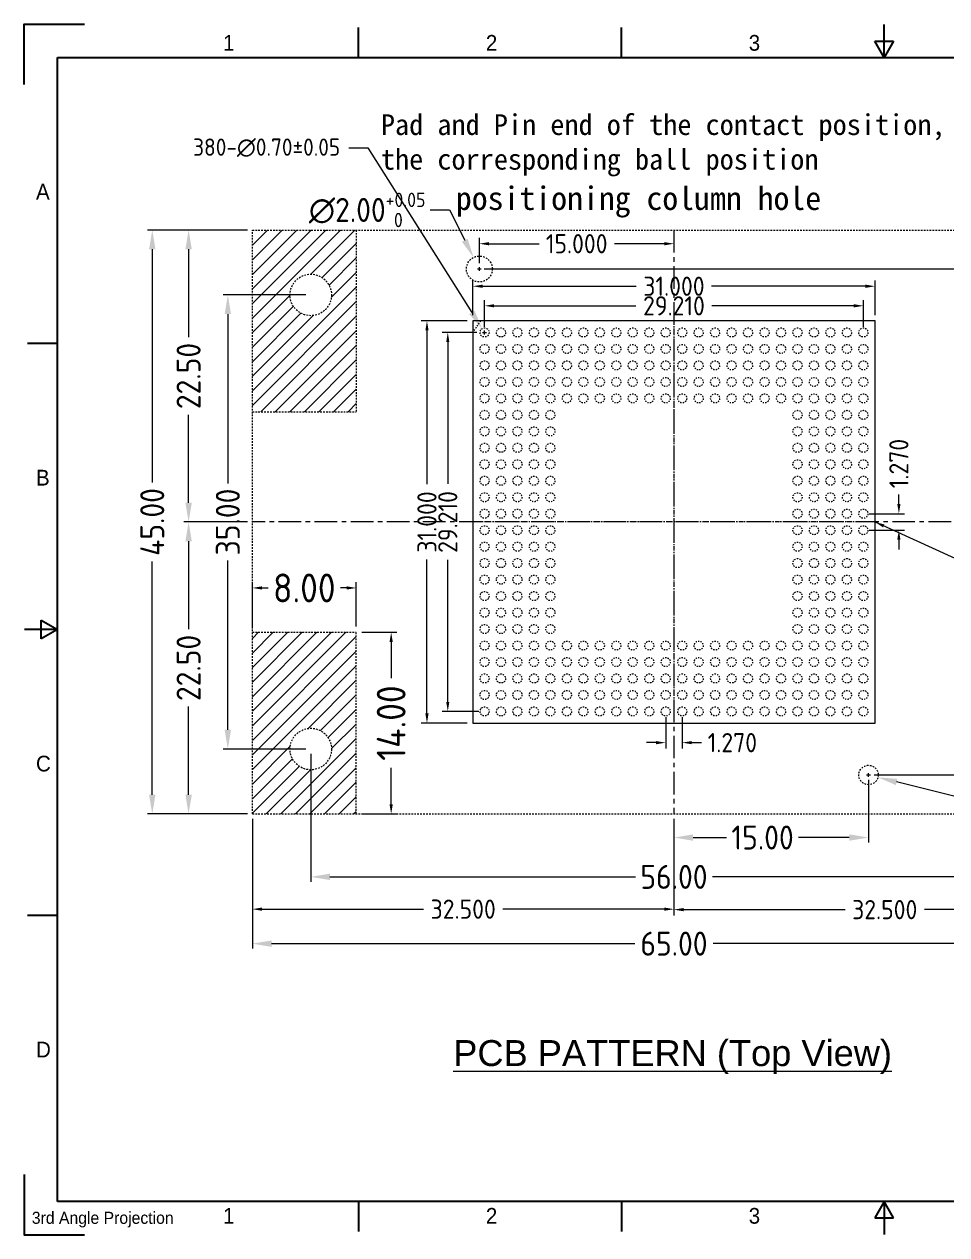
# Model space of a CAD drawing. Header units: millimetres. Extents: x -345 to -212, y -1143 to -1050.
# Drawn here: x -345 to -273.9, y -1143.4 to -1050.1 of the extents above; entities that cross this region are included whole.
import ezdxf

# ---------------------------------------------------------------- set-up
doc = ezdxf.new("R2010")
doc.units = ezdxf.units.MM
doc.header["$LTSCALE"] = 0.05
doc.header["$PDSIZE"] = -1
doc.linetypes.add('CENTER', pattern=[10.16, 6.35, -1.27, 1.27, -1.27])
doc.linetypes.add('HIDDEN', pattern=[1.905, 1.27, -0.635])
for name, color, linetype in [('DIM', 3, 'Continuous'), ('TuKuang', 7, 'Continuous'), ('翻蓋定位塊2x2', 30, 'Continuous')]:
    doc.layers.add(name, color=color, linetype=linetype)
doc.styles.add('1', font='romans.shx', dxfattribs={"height": 2.5})
doc.styles.add('1111', font='isocp.shx', dxfattribs={"bigfont": 'gbcbig.shx'})
doc.styles.get("Standard").update_dxf_attribs({"font": ''})
doc.styles.get('Standard').set_extended_font_data('SimSun')
doc.dimstyles.new('1111', dxfattribs={"dimtxt": 2.5, "dimasz": 0.2, "dimexe": 0.6, "dimexo": 0.6, "dimtad": 0, "dimdec": 3, "dimzin": 1, "dimdsep": 46, "dimtxsty": '1111', "dimcen": 0.2, "dimclrd": 97, "dimclre": 97, "dimclrt": 3, "dimazin": 0, "dimtfac": 1, "dimtdec": 3, "dimtofl": 0, "dimtmove": 0, "dimatfit": 3, "dimfxl": 1, "dimlwd": 5, "dimlwe": 5, "dimarcsym": 0})
doc.dimstyles.new('1111$0', dxfattribs={"dimtxt": 2.5, "dimasz": 2.5, "dimexe": 0.6, "dimexo": 0.6, "dimtad": 0, "dimdec": 3, "dimzin": 1, "dimdsep": 46, "dimtxsty": '1111', "dimcen": 0.2, "dimclrd": 97, "dimclre": 97, "dimclrt": 3, "dimazin": 0, "dimtfac": 1, "dimtdec": 3, "dimtofl": 0, "dimtmove": 0, "dimatfit": 3, "dimfxl": 1, "dimlwd": 5, "dimlwe": 5, "dimarcsym": 0})

# ---------------------------------------------------------------- blocks, each defined once
blk = doc.blocks.new('asdf456')
at = {"color": 8}
for p, q in [((1449.22, 152.96), (1448.09, 154.93)), ((1448.09, 154.93), (1450.34, 154.93)), ((1450.34, 154.93), (1449.22, 152.96)), ((1348.08, 83.25), (1348.08, 85.49)), ((1348.08, 85.49), (1350.05, 84.37)), ((1350.05, 84.37), (1348.08, 83.25)), ((1449.22, 15.77), (1448.09, 13.81)), ((1450.34, 13.81), (1449.22, 15.77)), ((1448.09, 13.81), (1450.34, 13.81))]:
    blk.add_line(p, q, dxfattribs=at)
at = {"layer": 'TuKuang', "color": 8}
for p, q in [((1449.22, 152.96), (1449.22, 156.94)), ((1386.16, 152.96), (1386.16, 156.57)), ((1417.69, 152.96), (1417.69, 156.57)), ((1350.05, 15.77), (1350.05, 152.96)), ((1350.05, 152.96), (1548.39, 152.96)), ((1350.05, 118.67), (1346.44, 118.67)), ((1350.05, 84.37), (1346.07, 84.37)), ((1350.05, 50.07), (1346.44, 50.07)), ((1548.39, 15.77), (1350.05, 15.77)), ((1386.16, 15.77), (1386.16, 12.16)), ((1417.69, 15.77), (1417.69, 12.16)), ((1449.22, 15.77), (1449.22, 11.8))]:
    blk.add_line(p, q, dxfattribs=at)
for points in [[(1346.05, 149.74), (1346.05, 156.96), (1353.27, 156.96)], [(1346.05, 18.99), (1346.05, 11.77), (1353.27, 11.77)]]:
    blk.add_lwpolyline(points, dxfattribs=at)
at = {"color": 8, "char_height": 1.8844, "attachment_point": 1, "style": '1'}
for s, insert, width in [('{\\f@Gulim|b0|i0|c0|p34;1}', (1369.9, 155.67), 8.3008), ('{\\f@Gulim|b0|i0|c134|p34;2}', (1401.43, 155.67), 8.3008), ('{\\f@Gulim|b0|i0|c134|p34;3}', (1432.96, 155.67), 8.3008), ('{\\f@Gulim|b0|i0|c134|p34;A}', (1347.46, 137.82), 9.0416), ('{\\f@Gulim|b0|i0|c134|p34;B}', (1347.46, 103.52), 9.0416), ('{\\f@Gulim|b0|i0|c134|p34;C}', (1347.46, 69.23), 9.0416), ('{\\f@Gulim|b0|i0|c134|p34;D}', (1347.46, 34.93), 9.0416), ('{\\f@Gulim|b0|i0|c0|p34;1}', (1369.9, 14.99), 8.3008), ('{\\f@Gulim|b0|i0|c134|p34;2}', (1401.43, 14.99), 8.3008), ('{\\f@Gulim|b0|i0|c134|p34;3}', (1432.96, 14.99), 8.3008)]:
    blk.add_mtext(s, dxfattribs=dict(at, insert=insert, width=width))
at = {"layer": 'TuKuang', "color": 8, "lineweight": 9, "insert": (1346.96, 14.53), "char_height": 1.4441, "width": 18.5479, "attachment_point": 1}
blk.add_mtext('{\\f@Gulim|b0|i0|c0|p34;\\C8;3rd Angle Projection}', dxfattribs=at)
blk = doc.blocks.new('*D1')
at = {"layer": 'DEFPOINTS', "color": 0, "lineweight": 13, "transparency": 16777216}
for p in [(-335.149, -1066.005), (-327.428, -1066.005), (-327.428, -1111.005)]:
    blk.add_point(p, dxfattribs=at)
at = {"layer": 'DIM', "color": 97, "lineweight": 5, "transparency": 16777216}
for p, q in [((-327.798, -1066.005), (-335.519, -1066.005)), ((-335.149, -1067.485), (-335.149, -1085.452)), ((-335.149, -1109.525), (-335.149, -1091.558)), ((-327.798, -1111.005), (-335.519, -1111.005))]:
    blk.add_line(p, q, dxfattribs=at)
at = {"layer": 'DIM', "color": 97, "lineweight": 13, "transparency": 16777216}
for points in [[(-335.395, -1067.485), (-334.902, -1067.485), (-335.149, -1066.005)], [(-335.395, -1109.525), (-334.902, -1109.525), (-335.149, -1111.005)]]:
    blk.add_solid(points, dxfattribs=at)
at = {"layer": 'DIM', "color": 3, "lineweight": 13, "transparency": 16777216, "insert": (-335.149, -1088.505), "char_height": 1.85, "attachment_point": 5, "rotation": 90, "style": '1111'}
blk.add_mtext('45.00', dxfattribs=at)
blk = doc.blocks.new('*D11')
at = {"layer": 'DEFPOINTS', "color": 0, "lineweight": 13, "transparency": 16777216}
for p in [(-327.428, -1111.005), (-262.428, -1111.005), (-262.428, -1121.006)]:
    blk.add_point(p, dxfattribs=at)
at = {"layer": 'DIM', "color": 97, "lineweight": 5, "transparency": 16777216}
for p, q in [((-327.428, -1111.375), (-327.428, -1121.376)), ((-262.428, -1111.375), (-262.428, -1121.376)), ((-325.948, -1121.006), (-297.944, -1121.006)), ((-263.908, -1121.006), (-291.912, -1121.006))]:
    blk.add_line(p, q, dxfattribs=at)
at = {"layer": 'DIM', "color": 97, "lineweight": 13, "transparency": 16777216}
for points in [[(-325.948, -1120.759), (-325.948, -1121.253), (-327.428, -1121.006)], [(-263.908, -1120.759), (-263.908, -1121.253), (-262.428, -1121.006)]]:
    blk.add_solid(points, dxfattribs=at)
at = {"layer": 'DIM', "color": 3, "lineweight": 13, "transparency": 16777216, "insert": (-294.928, -1121.006), "char_height": 1.85, "attachment_point": 5, "style": '1111'}
blk.add_mtext('65.00', dxfattribs=at)
blk = doc.blocks.new('*D2')
at = {"layer": 'DEFPOINTS', "color": 0, "lineweight": 13, "transparency": 16777216}
for p in [(-310.381, -1068.114), (-309.475, -1069.897)]:
    blk.add_point(p, dxfattribs=at)
at = {"layer": 'DIM', "color": 97, "lineweight": 5, "transparency": 16777216}
for p, q in [((-313.721, -1064.454), (-312.241, -1064.454)), ((-312.241, -1064.454), (-311.052, -1066.794)), ((-310.076, -1069.005), (-309.78, -1069.005)), ((-309.928, -1069.153), (-309.928, -1068.857))]:
    blk.add_line(p, q, dxfattribs=at)
at = {"layer": 'DIM', "color": 97, "lineweight": 13, "transparency": 16777216}
blk.add_solid([(-310.832, -1066.683), (-311.272, -1066.906), (-310.381, -1068.114)], dxfattribs=at)
at = {"layer": 'DIM', "color": 3, "lineweight": 13, "transparency": 16777216, "insert": (-318.581, -1064.454), "char_height": 1.85, "attachment_point": 5, "style": '1111'}
blk.add_mtext('\\A1;∅2.00{\\H1.110000;\\S+0.05^  0;}', dxfattribs=at)
blk = doc.blocks.new('*D3')
at = {"layer": 'DEFPOINTS', "color": 0, "lineweight": 13, "transparency": 16777216}
for p in [(-280.656, -1107.824), (-279.2, -1108.186)]:
    blk.add_point(p, dxfattribs=at)
at = {"layer": 'DIM', "color": 97, "lineweight": 5, "transparency": 16777216}
for p, q in [((-280.076, -1108.005), (-279.78, -1108.005)), ((-279.928, -1108.153), (-279.928, -1107.857)), ((-260.504, -1112.841), (-277.764, -1108.544))]:
    blk.add_line(p, q, dxfattribs=at)
at = {"layer": 'DIM', "color": 97, "lineweight": 13, "transparency": 16777216}
blk.add_solid([(-277.705, -1108.305), (-277.824, -1108.783), (-279.2, -1108.186)], dxfattribs=at)
at = {"layer": 'DIM', "color": 3, "lineweight": 13, "transparency": 16777216, "insert": (-255.828, -1112.841), "char_height": 1.85, "attachment_point": 5, "style": '1111'}
blk.add_mtext('\\A1;∅1.50{\\H1.110000;\\S+0.05^  0;}', dxfattribs=at)
blk = doc.blocks.new('*D4')
at = {"layer": 'DEFPOINTS', "color": 0, "lineweight": 13, "transparency": 16777216}
for p in [(-322.928, -1106.005), (-266.928, -1106.005), (-266.928, -1115.858)]:
    blk.add_point(p, dxfattribs=at)
at = {"layer": 'DIM', "color": 97, "lineweight": 5, "transparency": 16777216}
for p, q in [((-322.928, -1106.375), (-322.928, -1116.228)), ((-266.928, -1106.375), (-266.928, -1116.228)), ((-321.448, -1115.858), (-297.889, -1115.858)), ((-268.408, -1115.858), (-291.968, -1115.858))]:
    blk.add_line(p, q, dxfattribs=at)
at = {"layer": 'DIM', "color": 97, "lineweight": 13, "transparency": 16777216}
for points in [[(-321.448, -1115.611), (-321.448, -1116.104), (-322.928, -1115.858)], [(-268.408, -1115.611), (-268.408, -1116.104), (-266.928, -1115.858)]]:
    blk.add_solid(points, dxfattribs=at)
at = {"layer": 'DIM', "color": 3, "lineweight": 13, "transparency": 16777216, "insert": (-294.928, -1115.858), "char_height": 1.85, "attachment_point": 5, "style": '1111'}
blk.add_mtext('56.00', dxfattribs=at)
blk = doc.blocks.new('*D5')
at = {"layer": 'DEFPOINTS', "color": 0, "lineweight": 13, "transparency": 16777216}
for p in [(-309.72, -1073.603), (-309.346, -1074.195)]:
    blk.add_point(p, dxfattribs=at)
at = {"layer": 'DIM', "color": 97, "lineweight": 5, "transparency": 16777216}
for p, q in [((-320.004, -1059.656), (-318.524, -1059.656)), ((-318.524, -1059.656), (-310.51, -1072.351)), ((-309.681, -1073.899), (-309.385, -1073.899)), ((-309.533, -1074.047), (-309.533, -1073.751))]:
    blk.add_line(p, q, dxfattribs=at)
at = {"layer": 'DIM', "color": 97, "lineweight": 13, "transparency": 16777216}
blk.add_solid([(-310.301, -1072.22), (-310.719, -1072.483), (-309.72, -1073.603)], dxfattribs=at)
at = {"layer": 'DIM', "color": 3, "lineweight": 13, "transparency": 16777216, "insert": (-326.329, -1059.656), "char_height": 1.332, "attachment_point": 5, "style": '1111'}
blk.add_mtext('\\A1;380-∅0.70±0.05', dxfattribs=at)
blk = doc.blocks.new('*D12')
at = {"layer": 'DEFPOINTS', "color": 0, "lineweight": 13, "transparency": 16777216}
for p in [(-322.928, -1071.005), (-329.323, -1106.005), (-322.928, -1106.005)]:
    blk.add_point(p, dxfattribs=at)
at = {"layer": 'DIM', "color": 97, "lineweight": 5, "transparency": 16777216}
for p, q in [((-323.298, -1071.005), (-329.693, -1071.005)), ((-329.323, -1072.485), (-329.323, -1085.545)), ((-329.323, -1104.525), (-329.323, -1091.466)), ((-323.298, -1106.005), (-329.693, -1106.005))]:
    blk.add_line(p, q, dxfattribs=at)
at = {"layer": 'DIM', "color": 97, "lineweight": 13, "transparency": 16777216}
for points in [[(-329.57, -1072.485), (-329.077, -1072.485), (-329.323, -1071.005)], [(-329.57, -1104.525), (-329.077, -1104.525), (-329.323, -1106.005)]]:
    blk.add_solid(points, dxfattribs=at)
at = {"layer": 'DIM', "color": 3, "lineweight": 13, "transparency": 16777216, "insert": (-329.323, -1088.505), "char_height": 1.85, "attachment_point": 5, "rotation": 90, "style": '1111'}
blk.add_mtext('35.00', dxfattribs=at)
blk = doc.blocks.new('*D13')
at = {"color": 97, "lineweight": 5, "transparency": 16777216}
for p, q in [((-327.428, -1096.561), (-327.428, -1093.145)), ((-319.428, -1096.561), (-319.428, -1093.145)), ((-326.688, -1093.589), (-326.223, -1093.589)), ((-320.168, -1093.589), (-320.634, -1093.589))]:
    blk.add_line(p, q, dxfattribs=at)
at = {"color": 97, "lineweight": 13, "transparency": 16777216}
for points in [[(-326.688, -1093.465), (-326.688, -1093.712), (-327.428, -1093.589)], [(-320.168, -1093.465), (-320.168, -1093.712), (-319.428, -1093.589)]]:
    blk.add_solid(points, dxfattribs=at)
at = {"layer": 'DEFPOINTS', "color": 0, "lineweight": 13, "transparency": 16777216}
for p in [(-319.428, -1093.589), (-327.428, -1097.005), (-319.428, -1097.005)]:
    blk.add_point(p, dxfattribs=at)
at = {"color": 3, "lineweight": 13, "transparency": 16777216, "insert": (-323.428, -1093.589), "char_height": 2.22, "attachment_point": 5, "style": '1111'}
blk.add_mtext('8.00', dxfattribs=at)
blk = doc.blocks.new('*D14')
at = {"color": 97, "lineweight": 5, "transparency": 16777216}
for p, q in [((-318.984, -1097.005), (-316.287, -1097.005)), ((-316.731, -1097.745), (-316.731, -1100.545)), ((-316.731, -1110.265), (-316.731, -1107.466)), ((-318.984, -1111.005), (-316.287, -1111.005))]:
    blk.add_line(p, q, dxfattribs=at)
at = {"color": 97, "lineweight": 13, "transparency": 16777216}
for points in [[(-316.855, -1097.745), (-316.608, -1097.745), (-316.731, -1097.005)], [(-316.855, -1110.265), (-316.608, -1110.265), (-316.731, -1111.005)]]:
    blk.add_solid(points, dxfattribs=at)
at = {"layer": 'DEFPOINTS', "color": 0, "lineweight": 13, "transparency": 16777216}
for p in [(-319.428, -1097.005), (-319.428, -1111.005), (-316.731, -1111.005)]:
    blk.add_point(p, dxfattribs=at)
at = {"color": 3, "lineweight": 13, "transparency": 16777216, "insert": (-316.731, -1104.005), "char_height": 2.22, "attachment_point": 5, "rotation": 90, "style": '1111'}
blk.add_mtext('14.00', dxfattribs=at)
blk = doc.blocks.new('*D6')
at = {"layer": 'DEFPOINTS', "color": 0, "lineweight": 13, "transparency": 16777216}
for p in [(-309.928, -1069.005), (-271.886, -1088.504), (-267.552, -1088.504)]:
    blk.add_point(p, dxfattribs=at)
at = {"layer": 'DIM', "color": 97, "lineweight": 5, "transparency": 16777216}
for p, q in [((-309.558, -1069.005), (-271.516, -1069.005)), ((-271.886, -1070.485), (-271.886, -1077.346)), ((-271.886, -1087.024), (-271.886, -1082.903)), ((-267.922, -1088.504), (-272.256, -1088.504))]:
    blk.add_line(p, q, dxfattribs=at)
at = {"layer": 'DIM', "color": 97, "lineweight": 13, "transparency": 16777216}
for points in [[(-272.133, -1070.485), (-271.639, -1070.485), (-271.886, -1069.005)], [(-272.133, -1087.024), (-271.639, -1087.024), (-271.886, -1088.504)]]:
    blk.add_solid(points, dxfattribs=at)
at = {"layer": 'DIM', "color": 3, "lineweight": 13, "transparency": 16777216, "insert": (-271.886, -1080.125), "char_height": 1.85, "attachment_point": 5, "rotation": 90, "style": '1111'}
blk.add_mtext('19.50', dxfattribs=at)
blk = doc.blocks.new('*D7')
at = {"layer": 'DEFPOINTS', "color": 0, "lineweight": 13, "transparency": 16777216}
for p in [(-279.928, -1108.005), (-294.928, -1111.005), (-279.928, -1112.827)]:
    blk.add_point(p, dxfattribs=at)
at = {"layer": 'DIM', "color": 97, "lineweight": 5, "transparency": 16777216}
for p, q in [((-279.928, -1108.375), (-279.928, -1113.197)), ((-294.928, -1111.375), (-294.928, -1113.197)), ((-293.448, -1112.827), (-290.874, -1112.827)), ((-281.408, -1112.827), (-285.323, -1112.827))]:
    blk.add_line(p, q, dxfattribs=at)
at = {"layer": 'DIM', "color": 97, "lineweight": 13, "transparency": 16777216}
for points in [[(-293.448, -1112.58), (-293.448, -1113.074), (-294.928, -1112.827)], [(-281.408, -1112.58), (-281.408, -1113.074), (-279.928, -1112.827)]]:
    blk.add_solid(points, dxfattribs=at)
at = {"layer": 'DIM', "color": 3, "lineweight": 13, "transparency": 16777216, "insert": (-288.099, -1112.827), "char_height": 1.85, "attachment_point": 5, "style": '1111'}
blk.add_mtext('15.00', dxfattribs=at)
blk = doc.blocks.new('*D15')
at = {"color": 97, "lineweight": 5, "transparency": 16777216}
for p, q in [((-310.428, -1072.56), (-310.428, -1069.891)), ((-279.428, -1072.56), (-279.428, -1069.891)), ((-309.688, -1070.335), (-297.833, -1070.335)), ((-280.168, -1070.335), (-292.023, -1070.335))]:
    blk.add_line(p, q, dxfattribs=at)
at = {"color": 97, "lineweight": 13, "transparency": 16777216}
for points in [[(-309.688, -1070.212), (-309.688, -1070.459), (-310.428, -1070.335)], [(-280.168, -1070.212), (-280.168, -1070.459), (-279.428, -1070.335)]]:
    blk.add_solid(points, dxfattribs=at)
at = {"layer": 'DEFPOINTS', "color": 0, "lineweight": 13, "transparency": 16777216}
for p in [(-279.428, -1070.335), (-310.428, -1073.004), (-279.428, -1073.004)]:
    blk.add_point(p, dxfattribs=at)
at = {"color": 3, "lineweight": 13, "transparency": 16777216, "insert": (-294.928, -1070.335), "char_height": 1.48, "attachment_point": 5, "style": '1111'}
blk.add_mtext('31.000', dxfattribs=at)
blk = doc.blocks.new('*D16')
at = {"color": 97, "lineweight": 5, "transparency": 16777216}
for p, q in [((-309.533, -1073.455), (-309.533, -1071.399)), ((-308.793, -1071.843), (-297.855, -1071.843)), ((-281.063, -1071.843), (-292.002, -1071.843)), ((-280.323, -1073.455), (-280.323, -1071.399))]:
    blk.add_line(p, q, dxfattribs=at)
at = {"color": 97, "lineweight": 13, "transparency": 16777216}
for points in [[(-308.793, -1071.72), (-308.793, -1071.966), (-309.533, -1071.843)], [(-281.063, -1071.72), (-281.063, -1071.966), (-280.323, -1071.843)]]:
    blk.add_solid(points, dxfattribs=at)
at = {"layer": 'DEFPOINTS', "color": 0, "lineweight": 13, "transparency": 16777216}
for p in [(-280.323, -1071.843), (-309.533, -1073.899), (-280.323, -1073.899)]:
    blk.add_point(p, dxfattribs=at)
at = {"color": 3, "lineweight": 13, "transparency": 16777216, "insert": (-294.928, -1071.843), "char_height": 1.48, "attachment_point": 5, "style": '1111'}
blk.add_mtext('29.210', dxfattribs=at)
blk = doc.blocks.new('*D17')
at = {"color": 97, "lineweight": 5, "transparency": 16777216}
for p, q in [((-310.872, -1073.004), (-314.415, -1073.004)), ((-313.971, -1073.744), (-313.971, -1085.599)), ((-313.971, -1103.264), (-313.971, -1091.409)), ((-310.872, -1104.004), (-314.415, -1104.004))]:
    blk.add_line(p, q, dxfattribs=at)
at = {"color": 97, "lineweight": 13, "transparency": 16777216}
for points in [[(-314.094, -1073.744), (-313.847, -1073.744), (-313.971, -1073.004)], [(-314.094, -1103.264), (-313.847, -1103.264), (-313.971, -1104.004)]]:
    blk.add_solid(points, dxfattribs=at)
at = {"layer": 'DEFPOINTS', "color": 0, "lineweight": 13, "transparency": 16777216}
for p in [(-310.428, -1073.004), (-313.971, -1104.004), (-310.428, -1104.004)]:
    blk.add_point(p, dxfattribs=at)
at = {"color": 3, "lineweight": 13, "transparency": 16777216, "insert": (-313.971, -1088.504), "char_height": 1.48, "attachment_point": 5, "rotation": 90, "style": '1111'}
blk.add_mtext('31.000', dxfattribs=at)
blk = doc.blocks.new('*D18')
at = {"color": 97, "lineweight": 5, "transparency": 16777216}
for p, q in [((-294.928, -1066.449), (-294.928, -1067.501)), ((-309.928, -1068.561), (-309.928, -1066.613)), ((-309.188, -1067.057), (-305.333, -1067.057)), ((-295.668, -1067.057), (-299.523, -1067.057))]:
    blk.add_line(p, q, dxfattribs=at)
at = {"color": 97, "lineweight": 13, "transparency": 16777216}
for points in [[(-309.188, -1066.933), (-309.188, -1067.18), (-309.928, -1067.057)], [(-295.668, -1066.933), (-295.668, -1067.18), (-294.928, -1067.057)]]:
    blk.add_solid(points, dxfattribs=at)
at = {"layer": 'DEFPOINTS', "color": 0, "lineweight": 13, "transparency": 16777216}
for p in [(-294.928, -1066.005), (-309.928, -1067.057), (-309.928, -1069.005)]:
    blk.add_point(p, dxfattribs=at)
at = {"color": 3, "lineweight": 13, "transparency": 16777216, "insert": (-302.428, -1067.057), "char_height": 1.48, "attachment_point": 5, "style": '1111'}
blk.add_mtext('15.000', dxfattribs=at)
blk = doc.blocks.new('*D10')
at = {"color": 97, "lineweight": 5, "transparency": 16777216}
for p, q in [((-271.442, -1088.504), (-271.442, -1088.504)), ((-271.886, -1089.244), (-271.886, -1095.865)), ((-271.886, -1107.265), (-271.886, -1100.644)), ((-279.484, -1108.005), (-271.442, -1108.005))]:
    blk.add_line(p, q, dxfattribs=at)
at = {"color": 97, "lineweight": 13, "transparency": 16777216}
for points in [[(-272.009, -1089.244), (-271.762, -1089.244), (-271.886, -1088.504)], [(-272.009, -1107.265), (-271.762, -1107.265), (-271.886, -1108.005)]]:
    blk.add_solid(points, dxfattribs=at)
at = {"layer": 'DEFPOINTS', "color": 0, "lineweight": 13, "transparency": 16777216}
for p in [(-271.886, -1088.504), (-279.928, -1108.005), (-271.886, -1108.005)]:
    blk.add_point(p, dxfattribs=at)
at = {"color": 3, "lineweight": 13, "transparency": 16777216, "insert": (-271.886, -1098.255), "char_height": 1.48, "attachment_point": 5, "rotation": 90, "style": '1111'}
blk.add_mtext('19.50', dxfattribs=at)
blk = doc.blocks.new('*D19')
at = {"color": 97, "lineweight": 5, "transparency": 16777216}
for p, q in [((-310.125, -1073.899), (-312.81, -1073.899)), ((-312.366, -1074.639), (-312.366, -1085.577)), ((-312.366, -1102.369), (-312.366, -1091.43)), ((-309.977, -1103.109), (-312.81, -1103.109))]:
    blk.add_line(p, q, dxfattribs=at)
at = {"color": 97, "lineweight": 13, "transparency": 16777216}
for points in [[(-312.489, -1074.639), (-312.243, -1074.639), (-312.366, -1073.899)], [(-312.489, -1102.369), (-312.243, -1102.369), (-312.366, -1103.109)]]:
    blk.add_solid(points, dxfattribs=at)
at = {"layer": 'DEFPOINTS', "color": 0, "lineweight": 13, "transparency": 16777216}
for p in [(-309.681, -1073.899), (-312.366, -1103.109), (-309.533, -1103.109)]:
    blk.add_point(p, dxfattribs=at)
at = {"color": 3, "lineweight": 13, "transparency": 16777216, "insert": (-312.366, -1088.504), "char_height": 1.48, "attachment_point": 5, "rotation": 90, "style": '1111'}
blk.add_mtext('29.210', dxfattribs=at)
blk = doc.blocks.new('*D8')
at = {"color": 97, "lineweight": 5, "transparency": 16777216}
for p, q in [((-327.428, -1111.449), (-327.428, -1118.791)), ((-294.928, -1111.449), (-294.928, -1118.791)), ((-326.688, -1118.347), (-314.231, -1118.347)), ((-295.668, -1118.347), (-308.125, -1118.347))]:
    blk.add_line(p, q, dxfattribs=at)
at = {"color": 97, "lineweight": 13, "transparency": 16777216}
for points in [[(-326.688, -1118.224), (-326.688, -1118.471), (-327.428, -1118.347)], [(-295.668, -1118.224), (-295.668, -1118.471), (-294.928, -1118.347)]]:
    blk.add_solid(points, dxfattribs=at)
at = {"layer": 'DEFPOINTS', "color": 0, "lineweight": 13, "transparency": 16777216}
for p in [(-327.428, -1111.005), (-294.928, -1111.005), (-294.928, -1118.347)]:
    blk.add_point(p, dxfattribs=at)
at = {"color": 3, "lineweight": 13, "transparency": 16777216, "insert": (-311.178, -1118.347), "char_height": 1.48, "attachment_point": 5, "style": '1111'}
blk.add_mtext('32.500', dxfattribs=at)
blk = doc.blocks.new('*D9')
at = {"color": 97, "lineweight": 5, "transparency": 16777216}
for p, q in [((-294.928, -1111.449), (-294.928, -1118.828)), ((-262.428, -1111.449), (-262.428, -1118.828)), ((-294.188, -1118.384), (-281.731, -1118.384)), ((-263.168, -1118.384), (-275.625, -1118.384))]:
    blk.add_line(p, q, dxfattribs=at)
at = {"color": 97, "lineweight": 13, "transparency": 16777216}
for points in [[(-294.188, -1118.261), (-294.188, -1118.508), (-294.928, -1118.384)], [(-263.168, -1118.261), (-263.168, -1118.508), (-262.428, -1118.384)]]:
    blk.add_solid(points, dxfattribs=at)
at = {"layer": 'DEFPOINTS', "color": 0, "lineweight": 13, "transparency": 16777216}
for p in [(-294.928, -1111.005), (-262.428, -1111.005), (-294.928, -1118.384)]:
    blk.add_point(p, dxfattribs=at)
at = {"color": 3, "lineweight": 13, "transparency": 16777216, "insert": (-278.678, -1118.384), "char_height": 1.48, "attachment_point": 5, "style": '1111'}
blk.add_mtext('32.500', dxfattribs=at)
blk = doc.blocks.new('*D20')
at = {"layer": 'DEFPOINTS', "color": 0, "lineweight": 13, "transparency": 16777216}
for p in [(-327.428, -1066.005), (-332.348, -1088.504), (-327.428, -1088.504)]:
    blk.add_point(p, dxfattribs=at)
at = {"layer": 'DIM', "color": 97, "lineweight": 5, "transparency": 16777216}
for p, q in [((-327.798, -1066.005), (-332.718, -1066.005)), ((-332.348, -1067.485), (-332.348, -1074.271)), ((-332.348, -1087.024), (-332.348, -1080.239)), ((-327.798, -1088.504), (-332.718, -1088.504))]:
    blk.add_line(p, q, dxfattribs=at)
at = {"layer": 'DIM', "color": 97, "lineweight": 13, "transparency": 16777216}
for points in [[(-332.594, -1067.485), (-332.101, -1067.485), (-332.348, -1066.005)], [(-332.594, -1087.024), (-332.101, -1087.024), (-332.348, -1088.504)]]:
    blk.add_solid(points, dxfattribs=at)
at = {"layer": 'DIM', "color": 3, "lineweight": 13, "transparency": 16777216, "insert": (-332.348, -1077.255), "char_height": 1.85, "attachment_point": 5, "rotation": 90, "style": '1111'}
blk.add_mtext('22.50', dxfattribs=at)
blk = doc.blocks.new('*D21')
at = {"layer": 'DEFPOINTS', "color": 0, "lineweight": 13, "transparency": 16777216}
for p in [(-332.348, -1088.504), (-327.428, -1088.504), (-327.428, -1111.005)]:
    blk.add_point(p, dxfattribs=at)
at = {"layer": 'DIM', "color": 97, "lineweight": 5, "transparency": 16777216}
for p, q in [((-327.798, -1088.504), (-332.718, -1088.504)), ((-332.348, -1089.984), (-332.348, -1096.771)), ((-332.348, -1109.525), (-332.348, -1102.739)), ((-327.798, -1111.005), (-332.718, -1111.005))]:
    blk.add_line(p, q, dxfattribs=at)
at = {"layer": 'DIM', "color": 97, "lineweight": 13, "transparency": 16777216}
for points in [[(-332.594, -1089.984), (-332.101, -1089.984), (-332.348, -1088.504)], [(-332.594, -1109.525), (-332.101, -1109.525), (-332.348, -1111.005)]]:
    blk.add_solid(points, dxfattribs=at)
at = {"layer": 'DIM', "color": 3, "lineweight": 13, "transparency": 16777216, "insert": (-332.348, -1099.755), "char_height": 1.85, "attachment_point": 5, "rotation": 90, "style": '1111'}
blk.add_mtext('22.50', dxfattribs=at)
blk = doc.blocks.new('*D22')
at = {"color": 97, "lineweight": 5, "transparency": 16777216}
for p, q in [((-277.588, -1087.129), (-277.588, -1086.389)), ((-279.879, -1087.869), (-277.144, -1087.869)), ((-279.879, -1089.139), (-277.144, -1089.139)), ((-277.588, -1089.879), (-277.588, -1090.619))]:
    blk.add_line(p, q, dxfattribs=at)
at = {"color": 97, "lineweight": 13, "transparency": 16777216}
for points in [[(-277.711, -1087.129), (-277.465, -1087.129), (-277.588, -1087.869)], [(-277.711, -1089.879), (-277.465, -1089.879), (-277.588, -1089.139)]]:
    blk.add_solid(points, dxfattribs=at)
at = {"layer": 'DEFPOINTS', "color": 0, "lineweight": 13, "transparency": 16777216}
for p in [(-280.323, -1087.869), (-277.588, -1087.869), (-280.323, -1089.139)]:
    blk.add_point(p, dxfattribs=at)
at = {"color": 3, "lineweight": 13, "transparency": 16777216, "insert": (-277.588, -1084.002), "char_height": 1.48, "attachment_point": 5, "rotation": 90, "style": '1111'}
blk.add_mtext('1.270', dxfattribs=at)
blk = doc.blocks.new('*D23')
at = {"color": 97, "lineweight": 5, "transparency": 16777216}
for p, q in [((-295.563, -1103.553), (-295.563, -1105.957)), ((-294.293, -1103.553), (-294.293, -1105.957)), ((-296.303, -1105.513), (-297.043, -1105.513)), ((-293.553, -1105.513), (-292.813, -1105.513))]:
    blk.add_line(p, q, dxfattribs=at)
at = {"color": 97, "lineweight": 13, "transparency": 16777216}
for points in [[(-296.303, -1105.39), (-296.303, -1105.637), (-295.563, -1105.513)], [(-293.553, -1105.39), (-293.553, -1105.637), (-294.293, -1105.513)]]:
    blk.add_solid(points, dxfattribs=at)
at = {"layer": 'DEFPOINTS', "color": 0, "lineweight": 13, "transparency": 16777216}
for p in [(-295.563, -1103.109), (-294.293, -1103.109), (-294.293, -1105.513)]:
    blk.add_point(p, dxfattribs=at)
at = {"color": 3, "lineweight": 13, "transparency": 16777216, "insert": (-290.426, -1105.513), "char_height": 1.48, "attachment_point": 5, "style": '1111'}
blk.add_mtext('1.270', dxfattribs=at)

msp = doc.modelspace()

# ---------------------------------------------------------------- hatches: boundary and pattern name
at = {"lineweight": 13}
h = msp.add_hatch(dxfattribs=at)
h.set_pattern_fill('ANSI31', color=0, scale=0.25, style=0)
h.set_pattern_definition([(45, (165.01056, 0), (-0.561266, 0.561266), [])])
h.paths.add_polyline_path([(-319.4282, -1066.0052), (-327.4282, -1066.0052), (-327.4282, -1080.0052), (-319.4282, -1080.0052)])
h.paths.add_polyline_path([(-324.5282, -1071.0052, -1), (-321.3282, -1071.0052, -1)], flags=16)
h.paths.add_polyline_path([(-319.4282, -1097.0052), (-327.4282, -1097.0052), (-327.4282, -1111.0052), (-319.4282, -1111.0052)])
h.paths.add_polyline_path([(-321.3282, -1106.0052, -1), (-324.5282, -1106.0052, -1)], flags=16)
h.paths.add_polyline_path([(-262.4282, -1098.6076), (-270.4282, -1098.6083), (-270.4282, -1111.0052), (-262.4282, -1111.0052)])
h.paths.add_polyline_path([(-265.3282, -1106.0052, -1), (-268.5282, -1106.0052, -1)], flags=16)
h.paths.add_polyline_path([(-262.4282, -1066.0052), (-270.4282, -1066.0052), (-270.4282, -1078.3998), (-262.4282, -1078.3998)])
h.paths.add_polyline_path([(-268.5282, -1071.0052, -1), (-265.3282, -1071.0052, -1)], flags=16)

# ---------------------------------------------------------------- linework, layer by layer
at = {"linetype": 'HIDDEN', "lineweight": 13, "ltscale": 2}
for p, q in [((-327.4282, -1066.0052), (-262.4282, -1066.0052)), ((-327.4282, -1111.0052), (-327.4282, -1066.0052)), ((-319.4282, -1066.0052), (-319.4282, -1080.0052)), ((-327.4282, -1080.0052), (-319.4282, -1080.0052)), ((-327.4282, -1097.0052), (-319.4282, -1097.0052)), ((-319.4282, -1111.0052), (-319.4282, -1097.0052)), ((-327.4282, -1111.0052), (-262.4282, -1111.0052))]:
    msp.add_line(p, q, dxfattribs=at)
at = {"color": 0, "lineweight": 13}
for p, q in [((-279.4282, -1073.0039), (-310.4282, -1073.0039)), ((-310.4282, -1073.0039), (-310.4282, -1104.0039)), ((-279.4282, -1104.0039), (-279.4282, -1073.0039)), ((-310.4282, -1104.0039), (-279.4282, -1104.0039))]:
    msp.add_line(p, q, dxfattribs=at)
at = {"color": 2, "linetype": 'HIDDEN', "lineweight": 13}
msp.add_line((-309.8441, -1073.0039), (-310.4282, -1073.8551), dxfattribs=at)
at = {"color": 1, "linetype": 'HIDDEN', "lineweight": 13}
for p, q in [((-294.9282, -1073.0039), (-294.9282, -1104.0039)), ((-279.4282, -1088.5039), (-310.4282, -1088.5039))]:
    msp.add_line(p, q, dxfattribs=at)
at = {"linetype": 'HIDDEN', "lineweight": 13, "ltscale": 2}
for centre, radius in [((-309.9282, -1069.0052), 1), ((-322.9282, -1071.0052), 1.6), ((-322.9282, -1106.0052), 1.6), ((-279.9282, -1108.0052), 0.75)]:
    msp.add_circle(centre, radius, dxfattribs=at)
at = {"color": 2, "linetype": 'HIDDEN', "lineweight": 13}
for centre in [(-309.5332, -1073.8989), (-308.2632, -1073.8989), (-306.9932, -1073.8989), (-305.7232, -1073.8989), (-304.4532, -1073.8989), (-303.1832, -1073.8989), (-301.9132, -1073.8989), (-300.6432, -1073.8989), (-299.3732, -1073.8989), (-298.1032, -1073.8989), (-296.8332, -1073.8989), (-295.5632, -1073.8989), (-294.2932, -1073.8989), (-293.0232, -1073.8989), (-291.7532, -1073.8989), (-290.4832, -1073.8989), (-289.2132, -1073.8989), (-287.9432, -1073.8989), (-286.6732, -1073.8989), (-285.4032, -1073.8989), (-284.1332, -1073.8989), (-282.8632, -1073.8989), (-281.5932, -1073.8989), (-280.3232, -1073.8989), (-309.5332, -1075.1689), (-308.2632, -1075.1689), (-306.9932, -1075.1689), (-305.7232, -1075.1689), (-304.4532, -1075.1689), (-303.1832, -1075.1689), (-301.9132, -1075.1689), (-300.6432, -1075.1689), (-299.3732, -1075.1689), (-298.1032, -1075.1689), (-296.8332, -1075.1689), (-295.5632, -1075.1689), (-294.2932, -1075.1689), (-293.0232, -1075.1689), (-291.7532, -1075.1689), (-290.4832, -1075.1689), (-289.2132, -1075.1689), (-287.9432, -1075.1689), (-286.6732, -1075.1689), (-285.4032, -1075.1689), (-284.1332, -1075.1689), (-282.8632, -1075.1689), (-281.5932, -1075.1689), (-280.3232, -1075.1689), (-309.5332, -1076.4389), (-308.2632, -1076.4389), (-306.9932, -1076.4389), (-305.7232, -1076.4389), (-304.4532, -1076.4389), (-303.1832, -1076.4389), (-301.9132, -1076.4389), (-300.6432, -1076.4389), (-299.3732, -1076.4389), (-298.1032, -1076.4389), (-296.8332, -1076.4389), (-295.5632, -1076.4389), (-294.2932, -1076.4389), (-293.0232, -1076.4389), (-291.7532, -1076.4389), (-290.4832, -1076.4389), (-289.2132, -1076.4389), (-287.9432, -1076.4389), (-286.6732, -1076.4389), (-285.4032, -1076.4389), (-284.1332, -1076.4389), (-282.8632, -1076.4389), (-281.5932, -1076.4389), (-280.3232, -1076.4389), (-309.5332, -1077.7089), (-308.2632, -1077.7089), (-306.9932, -1077.7089), (-305.7232, -1077.7089), (-304.4532, -1077.7089), (-303.1832, -1077.7089), (-301.9132, -1077.7089), (-300.6432, -1077.7089), (-299.3732, -1077.7089), (-298.1032, -1077.7089), (-296.8332, -1077.7089), (-295.5632, -1077.7089), (-294.2932, -1077.7089), (-293.0232, -1077.7089), (-291.7532, -1077.7089), (-290.4832, -1077.7089), (-289.2132, -1077.7089), (-287.9432, -1077.7089), (-286.6732, -1077.7089), (-285.4032, -1077.7089), (-284.1332, -1077.7089), (-282.8632, -1077.7089), (-281.5932, -1077.7089), (-280.3232, -1077.7089), (-309.5332, -1078.9789), (-308.2632, -1078.9789), (-306.9932, -1078.9789), (-305.7232, -1078.9789), (-304.4532, -1078.9789), (-303.1832, -1078.9789), (-301.9132, -1078.9789), (-300.6432, -1078.9789), (-299.3732, -1078.9789), (-298.1032, -1078.9789), (-296.8332, -1078.9789), (-295.5632, -1078.9789), (-294.2932, -1078.9789), (-293.0232, -1078.9789), (-291.7532, -1078.9789), (-290.4832, -1078.9789), (-289.2132, -1078.9789), (-287.9432, -1078.9789), (-286.6732, -1078.9789), (-285.4032, -1078.9789), (-284.1332, -1078.9789), (-282.8632, -1078.9789), (-281.5932, -1078.9789), (-280.3232, -1078.9789), (-309.5332, -1080.2489), (-308.2632, -1080.2489), (-306.9932, -1080.2489), (-305.7232, -1080.2489), (-304.4532, -1080.2489), (-285.4032, -1080.2489), (-284.1332, -1080.2489), (-282.8632, -1080.2489), (-281.5932, -1080.2489), (-280.3232, -1080.2489), (-309.5332, -1081.5189), (-308.2632, -1081.5189), (-306.9932, -1081.5189), (-305.7232, -1081.5189), (-304.4532, -1081.5189), (-285.4032, -1081.5189), (-284.1332, -1081.5189), (-282.8632, -1081.5189), (-281.5932, -1081.5189), (-280.3232, -1081.5189), (-309.5332, -1082.7889), (-308.2632, -1082.7889), (-306.9932, -1082.7889), (-305.7232, -1082.7889), (-304.4532, -1082.7889), (-285.4032, -1082.7889), (-284.1332, -1082.7889), (-282.8632, -1082.7889), (-281.5932, -1082.7889), (-280.3232, -1082.7889), (-309.5332, -1084.0589), (-308.2632, -1084.0589), (-306.9932, -1084.0589), (-305.7232, -1084.0589), (-304.4532, -1084.0589), (-285.4032, -1084.0589), (-284.1332, -1084.0589), (-282.8632, -1084.0589), (-281.5932, -1084.0589), (-280.3232, -1084.0589), (-309.5332, -1085.3289), (-308.2632, -1085.3289), (-306.9932, -1085.3289), (-305.7232, -1085.3289), (-304.4532, -1085.3289), (-285.4032, -1085.3289), (-284.1332, -1085.3289), (-282.8632, -1085.3289), (-281.5932, -1085.3289), (-280.3232, -1085.3289), (-309.5332, -1086.5989), (-308.2632, -1086.5989), (-306.9932, -1086.5989), (-305.7232, -1086.5989), (-304.4532, -1086.5989), (-285.4032, -1086.5989), (-284.1332, -1086.5989), (-282.8632, -1086.5989), (-281.5932, -1086.5989), (-280.3232, -1086.5989), (-309.5332, -1087.8689), (-308.2632, -1087.8689), (-306.9932, -1087.8689), (-305.7232, -1087.8689), (-304.4532, -1087.8689), (-285.4032, -1087.8689), (-284.1332, -1087.8689), (-282.8632, -1087.8689), (-281.5932, -1087.8689), (-280.3232, -1087.8689), (-309.5332, -1089.1389), (-308.2632, -1089.1389), (-306.9932, -1089.1389), (-305.7232, -1089.1389), (-304.4532, -1089.1389), (-285.4032, -1089.1389), (-284.1332, -1089.1389), (-282.8632, -1089.1389), (-281.5932, -1089.1389), (-280.3232, -1089.1389), (-309.5332, -1090.4089), (-308.2632, -1090.4089), (-306.9932, -1090.4089), (-305.7232, -1090.4089), (-304.4532, -1090.4089), (-285.4032, -1090.4089), (-284.1332, -1090.4089), (-282.8632, -1090.4089), (-281.5932, -1090.4089), (-280.3232, -1090.4089), (-309.5332, -1091.6789), (-308.2632, -1091.6789), (-306.9932, -1091.6789), (-305.7232, -1091.6789), (-304.4532, -1091.6789), (-285.4032, -1091.6789), (-284.1332, -1091.6789), (-282.8632, -1091.6789), (-281.5932, -1091.6789), (-280.3232, -1091.6789), (-309.5332, -1092.9489), (-308.2632, -1092.9489), (-306.9932, -1092.9489), (-305.7232, -1092.9489), (-304.4532, -1092.9489), (-285.4032, -1092.9489), (-284.1332, -1092.9489), (-282.8632, -1092.9489), (-281.5932, -1092.9489), (-280.3232, -1092.9489), (-309.5332, -1094.2189), (-308.2632, -1094.2189), (-306.9932, -1094.2189), (-305.7232, -1094.2189), (-304.4532, -1094.2189), (-285.4032, -1094.2189), (-284.1332, -1094.2189), (-282.8632, -1094.2189), (-281.5932, -1094.2189), (-280.3232, -1094.2189), (-309.5332, -1095.4889), (-308.2632, -1095.4889), (-306.9932, -1095.4889), (-305.7232, -1095.4889), (-304.4532, -1095.4889), (-285.4032, -1095.4889), (-284.1332, -1095.4889), (-282.8632, -1095.4889), (-281.5932, -1095.4889), (-280.3232, -1095.4889), (-309.5332, -1096.7589), (-308.2632, -1096.7589), (-306.9932, -1096.7589), (-305.7232, -1096.7589), (-304.4532, -1096.7589), (-285.4032, -1096.7589), (-284.1332, -1096.7589), (-282.8632, -1096.7589), (-281.5932, -1096.7589), (-280.3232, -1096.7589), (-309.5332, -1098.0289), (-308.2632, -1098.0289), (-306.9932, -1098.0289), (-305.7232, -1098.0289), (-304.4532, -1098.0289), (-303.1832, -1098.0289), (-301.9132, -1098.0289), (-300.6432, -1098.0289), (-299.3732, -1098.0289), (-298.1032, -1098.0289), (-296.8332, -1098.0289), (-295.5632, -1098.0289), (-294.2932, -1098.0289), (-293.0232, -1098.0289), (-291.7532, -1098.0289), (-290.4832, -1098.0289), (-289.2132, -1098.0289), (-287.9432, -1098.0289), (-286.6732, -1098.0289), (-285.4032, -1098.0289), (-284.1332, -1098.0289), (-282.8632, -1098.0289), (-281.5932, -1098.0289), (-280.3232, -1098.0289), (-309.5332, -1099.2989), (-308.2632, -1099.2989), (-306.9932, -1099.2989), (-305.7232, -1099.2989), (-304.4532, -1099.2989), (-303.1832, -1099.2989), (-301.9132, -1099.2989), (-300.6432, -1099.2989), (-299.3732, -1099.2989), (-298.1032, -1099.2989), (-296.8332, -1099.2989), (-295.5632, -1099.2989), (-294.2932, -1099.2989), (-293.0232, -1099.2989), (-291.7532, -1099.2989), (-290.4832, -1099.2989), (-289.2132, -1099.2989), (-287.9432, -1099.2989), (-286.6732, -1099.2989), (-285.4032, -1099.2989), (-284.1332, -1099.2989), (-282.8632, -1099.2989), (-281.5932, -1099.2989), (-280.3232, -1099.2989), (-309.5332, -1100.5689), (-308.2632, -1100.5689), (-306.9932, -1100.5689), (-305.7232, -1100.5689), (-304.4532, -1100.5689), (-303.1832, -1100.5689), (-301.9132, -1100.5689), (-300.6432, -1100.5689), (-299.3732, -1100.5689), (-298.1032, -1100.5689), (-296.8332, -1100.5689), (-295.5632, -1100.5689), (-294.2932, -1100.5689), (-293.0232, -1100.5689), (-291.7532, -1100.5689), (-290.4832, -1100.5689), (-289.2132, -1100.5689), (-287.9432, -1100.5689), (-286.6732, -1100.5689), (-285.4032, -1100.5689), (-284.1332, -1100.5689), (-282.8632, -1100.5689), (-281.5932, -1100.5689), (-280.3232, -1100.5689), (-309.5332, -1101.8389), (-308.2632, -1101.8389), (-306.9932, -1101.8389), (-305.7232, -1101.8389), (-304.4532, -1101.8389), (-303.1832, -1101.8389), (-301.9132, -1101.8389), (-300.6432, -1101.8389), (-299.3732, -1101.8389), (-298.1032, -1101.8389), (-296.8332, -1101.8389), (-295.5632, -1101.8389), (-294.2932, -1101.8389), (-293.0232, -1101.8389), (-291.7532, -1101.8389), (-290.4832, -1101.8389), (-289.2132, -1101.8389), (-287.9432, -1101.8389), (-286.6732, -1101.8389), (-285.4032, -1101.8389), (-284.1332, -1101.8389), (-282.8632, -1101.8389), (-281.5932, -1101.8389), (-280.3232, -1101.8389), (-309.5332, -1103.1089), (-308.2632, -1103.1089), (-306.9932, -1103.1089), (-305.7232, -1103.1089), (-304.4532, -1103.1089), (-303.1832, -1103.1089), (-301.9132, -1103.1089), (-300.6432, -1103.1089), (-299.3732, -1103.1089), (-298.1032, -1103.1089), (-296.8332, -1103.1089), (-295.5632, -1103.1089), (-294.2932, -1103.1089), (-293.0232, -1103.1089), (-291.7532, -1103.1089), (-290.4832, -1103.1089), (-289.2132, -1103.1089), (-287.9432, -1103.1089), (-286.6732, -1103.1089), (-285.4032, -1103.1089), (-284.1332, -1103.1089), (-282.8632, -1103.1089), (-281.5932, -1103.1089), (-280.3232, -1103.1089)]:
    msp.add_circle(centre, 0.35, dxfattribs=at)
at = {"layer": '翻蓋定位塊2x2', "color": 1, "linetype": 'CENTER', "lineweight": 13, "ltscale": 5.48}
for p, q in [((-294.9282, -1066.0052), (-294.9282, -1111.0052)), ((-262.4282, -1088.5039), (-327.4282, -1088.5039))]:
    msp.add_line(p, q, dxfattribs=at)

# ---------------------------------------------------------------- block references
at = {"xscale": 0.6426532898453843, "yscale": 0.6426532898453843, "zscale": 0.6426532898453843}
msp.add_blockref('asdf456', (-1210.0628, -1151.0117), dxfattribs=at)

# ---------------------------------------------------------------- texts
at = {"color": 3, "lineweight": 13}
msp.add_text('positioning column hole', height=1.8, dxfattribs=at).set_placement((-311.7406, -1064.4544))
at = {"color": 3, "lineweight": 13, "insert": (-317.5244, -1057.0785), "char_height": 1.6, "attachment_point": 1}
msp.add_mtext('Pad and Pin end of the contact position, \\Pthe corresponding ball position', dxfattribs=at)
at = {"lineweight": 9, "insert": (-311.9461, -1128.4402), "char_height": 1.9992, "attachment_point": 1}
msp.add_mtext('{\\fArial|b0|i0|c0|p34;\\LPCB PATTERN (Top View)}', dxfattribs=at)

# ---------------------------------------------------------------- dimensions: what is measured, and where the dimension line sits
at = {"color": 0, "lineweight": 13}
dim = msp.add_linear_dim(base=(-309.9282, -1067.0566), p1=(-294.9282, -1066.0052), p2=(-309.9282, -1069.0052), dimstyle='1111$0', override={"dimscale": 0.74, "dimtxt": 2, "dimasz": 1}, dxfattribs=at)
dim.commit()
dim.dimension.update_dxf_attribs({"geometry": '*D18', "text_midpoint": (-302.4282, -1067.0566), "dimtype": 128})
for base, p1, p2, override, picture, middle in [((-279.4282, -1070.3355), (-310.4282, -1073.0039), (-279.4282, -1073.0039), {"dimscale": 0.74, "dimtxt": 2, "dimasz": 1}, '*D15', (-294.9282, -1070.3355)), ((-280.3232, -1071.8431), (-309.5332, -1073.8989), (-280.3232, -1073.8989), {"dimscale": 0.74, "dimtxt": 2, "dimasz": 1}, '*D16', (-294.9282, -1071.8431)), ((-319.4282, -1093.5886), (-327.4282, -1097.0052), (-319.4282, -1097.0052), {"dimscale": 0.74, "dimtxt": 3, "dimasz": 1, "dimtoh": 1, "dimdec": 2, "dimtdec": 2}, '*D13', (-323.4282, -1093.5886)), ((-294.2932, -1105.5132), (-295.5632, -1103.1089), (-294.2932, -1103.1089), {"dimscale": 0.74, "dimtxt": 2, "dimasz": 1}, '*D23', (-290.4261, -1105.5132)), ((-294.9282, -1118.3475), (-327.4282, -1111.0052), (-294.9282, -1111.0052), {"dimscale": 0.74, "dimtxt": 2, "dimasz": 1}, '*D8', (-311.1782, -1118.3475)), ((-294.9282, -1118.3842), (-262.4282, -1111.0052), (-294.9282, -1111.0052), {"dimscale": 0.74, "dimtxt": 2, "dimasz": 1}, '*D9', (-278.6782, -1118.3842))]:
    dim = msp.add_linear_dim(base=base, p1=p1, p2=p2, dimstyle='1111$0', override=override, dxfattribs=at)
    dim.commit()
    dim.dimension.update_dxf_attribs({"geometry": picture, "text_midpoint": middle})
for base, p1, p2, override, picture, middle in [((-313.9707, -1104.0039), (-310.4282, -1073.0039), (-310.4282, -1104.0039), {"dimscale": 0.74, "dimtxt": 2, "dimasz": 1}, '*D17', (-313.9707, -1088.5039)), ((-312.366, -1103.1089), (-309.6812, -1073.8989), (-309.5332, -1103.1089), {"dimscale": 0.74, "dimtxt": 2, "dimasz": 1}, '*D19', (-312.366, -1088.5039)), ((-277.5881, -1087.8689), (-280.3232, -1089.1389), (-280.3232, -1087.8689), {"dimscale": 0.74, "dimtxt": 2, "dimasz": 1}, '*D22', (-277.5881, -1084.0018)), ((-316.7312, -1111.0052), (-319.4282, -1097.0052), (-319.4282, -1111.0052), {"dimscale": 0.74, "dimtxt": 3, "dimasz": 1, "dimtoh": 1, "dimdec": 2, "dimtdec": 2}, '*D14', (-316.7312, -1104.0052))]:
    dim = msp.add_linear_dim(base=base, p1=p1, p2=p2, angle=90, dimstyle='1111$0', override=override, dxfattribs=at)
    dim.commit()
    dim.dimension.update_dxf_attribs({"geometry": picture, "text_midpoint": middle})
dim = msp.add_linear_dim(base=(-271.8855, -1108.0052), p1=(-271.8861, -1088.5039), p2=(-279.9282, -1108.0052), angle=90, dimstyle='1111$0', override={"dimscale": 0.74, "dimtxt": 2, "dimasz": 1, "dimdec": 2}, dxfattribs=at)
dim.commit()
dim.dimension.update_dxf_attribs({"geometry": '*D10', "text_midpoint": (-271.8855, -1098.2545), "dimtype": 128})
at = {"layer": 'DIM', "lineweight": 13}
dim = msp.add_diameter_dim_2p(p1=(-309.3463, -1074.1948), p2=(-309.72, -1073.6029), text='380-<>', dimstyle='1111', override={"dimscale": 0.74, "dimtxt": 1.8, "dimasz": 2, "dimexe": 0.49975, "dimexo": 0.49975, "dimgap": 0.49975, "dimtoh": 1, "dimdec": 2, "dimtol": 1, "dimlim": 0, "dimtp": 0.05, "dimtm": 0.05, "dimtfac": 1, "dimtdec": 2, "dimtolj": 1}, dxfattribs=at)
dim.commit()
dim.dimension.update_dxf_attribs({"geometry": '*D5', "text_midpoint": (-326.3292, -1059.6563), "dimtype": 131})
for p1, p2, picture, middle in [((-309.4752, -1069.8967), (-310.3812, -1068.1137), '*D2', (-318.5812, -1064.4544)), ((-280.656, -1107.824), (-279.2004, -1108.1864), '*D3', (-260.5036, -1112.8405))]:
    dim = msp.add_diameter_dim_2p(p1=p1, p2=p2, dimstyle='1111', override={"dimscale": 0.74, "dimasz": 2, "dimexe": 0.49975, "dimexo": 0.49975, "dimgap": 0.49975, "dimtoh": 1, "dimdec": 2, "dimtol": 1, "dimtp": 0.05, "dimtfac": 0.6, "dimtolj": 1}, dxfattribs=at)
    dim.commit()
    dim.dimension.update_dxf_attribs({"geometry": picture, "text_midpoint": middle, "dimtype": 131})
at = {"layer": 'DIM', "color": 1, "lineweight": 13}
for base, p1, p2, angle, picture, middle in [((-335.1488, -1066.0052), (-327.4282, -1111.0052), (-327.4282, -1066.0052), 270, '*D1', (-335.1488, -1088.5052)), ((-332.3477, -1088.5039), (-327.4282, -1066.0052), (-327.4282, -1088.5039), 90, '*D20', (-332.3477, -1077.2545)), ((-332.3477, -1088.5039), (-327.4282, -1111.0052), (-327.4282, -1088.5039), 90, '*D21', (-332.3477, -1099.7545))]:
    dim = msp.add_linear_dim(base=base, p1=p1, p2=p2, angle=angle, dimstyle='1111$0', override={"dimscale": 0.74, "dimasz": 2, "dimexe": 0.49975, "dimexo": 0.49975, "dimgap": 0.49975, "dimdec": 2, "dimtdec": 2}, dxfattribs=at)
    dim.commit()
    dim.dimension.update_dxf_attribs({"geometry": picture, "text_midpoint": middle})
at = {"layer": 'DIM', "color": 0, "lineweight": 13}
dim = msp.add_linear_dim(base=(-271.8861, -1088.5039), p1=(-309.9282, -1069.0052), p2=(-267.5523, -1088.5039), angle=90, dimstyle='1111$0', override={"dimscale": 0.74, "dimasz": 2, "dimexe": 0.49975, "dimexo": 0.49975, "dimgap": 0.49975, "dimdec": 2, "dimtdec": 2}, dxfattribs=at)
dim.commit()
dim.dimension.update_dxf_attribs({"geometry": '*D6', "text_midpoint": (-271.8861, -1080.1247), "dimtype": 128})
at = {"layer": 'DIM', "color": 1, "lineweight": 13}
dim = msp.add_linear_dim(base=(-329.3234, -1106.0052), p1=(-322.9282, -1071.0052), p2=(-322.9282, -1106.0052), angle=90, dimstyle='1111$0', override={"dimscale": 0.74, "dimasz": 2, "dimexe": 0.49975, "dimexo": 0.49975, "dimgap": 0.49975, "dimdec": 2, "dimtdec": 2}, dxfattribs=at)
dim.commit()
dim.dimension.update_dxf_attribs({"geometry": '*D12', "text_midpoint": (-329.3234, -1088.5052), "dimtype": 128})
at = {"layer": 'DIM', "color": 0, "lineweight": 13}
for base, p1, p2, picture, middle in [((-266.9282, -1115.8578), (-322.9282, -1106.0052), (-266.9282, -1106.0052), '*D4', (-294.9282, -1115.8578)), ((-279.9282, -1112.8269), (-294.9282, -1111.0052), (-279.9282, -1108.0052), '*D7', (-288.0988, -1112.8269)), ((-262.4282, -1121.006), (-327.4282, -1111.0052), (-262.4282, -1111.0052), '*D11', (-294.9282, -1121.006))]:
    dim = msp.add_linear_dim(base=base, p1=p1, p2=p2, dimstyle='1111$0', override={"dimscale": 0.74, "dimasz": 2, "dimexe": 0.49975, "dimexo": 0.49975, "dimgap": 0.49975, "dimdec": 2, "dimtdec": 2}, dxfattribs=at)
    dim.commit()
    dim.dimension.update_dxf_attribs({"geometry": picture, "text_midpoint": middle, "dimtype": 128})

# ---------------------------------------------------------------- leaders
at = {"lineweight": 13}
msp.add_leader([(-279.4282, -1088.5039), (-257.0959, -1098.6304)], dimstyle='1111', override={"dimscale": 0.74, "dimtxt": 1.6, "dimasz": 1, "dimgap": 0.625, "dimtad": 0, "dimtoh": 1, "dimdec": 2, "dimtdec": 2}, dxfattribs=at)

doc.saveas('drawing.dxf')
